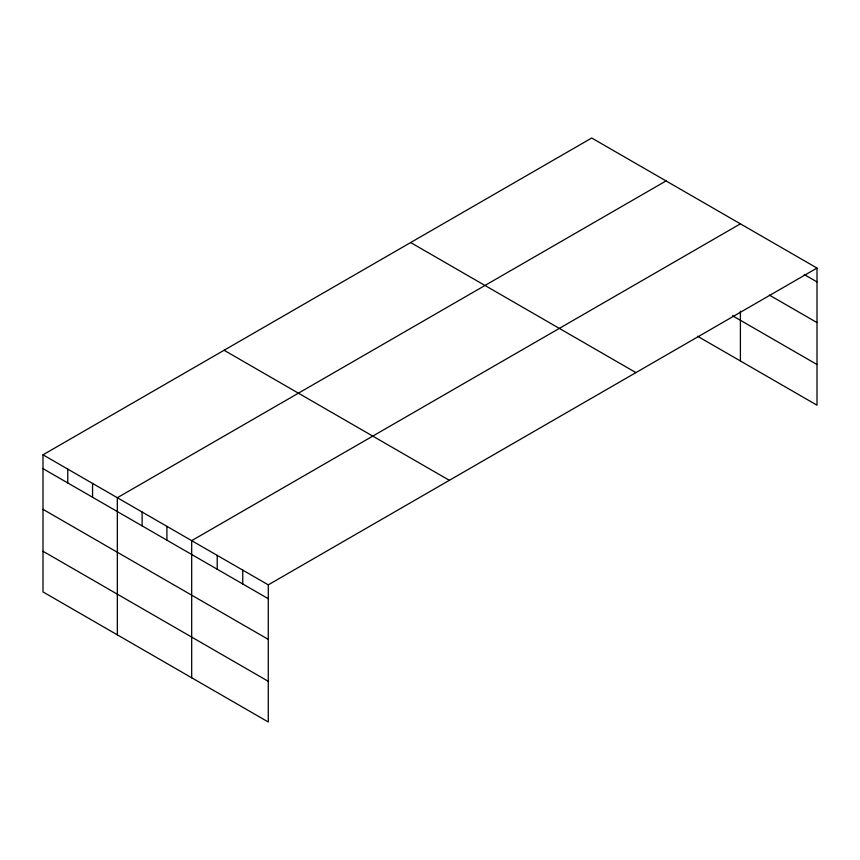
<?xml version="1.0" encoding="UTF-8"?>
<svg xmlns="http://www.w3.org/2000/svg" width="860" height="860" viewBox="0 0 860 860"><rect width="100%" height="100%" fill="white"/><g stroke="black" fill="none" stroke-linecap="round" stroke-linejoin="round"><path stroke-width="1.29" d="M43 454.811L268.277 584.864L268.277 721.991L43 591.938L43 454.811L591.723 138.008L817 268.062L817 405.189L697.6 336.26M666.07 180.923L117.336 497.725L117.336 634.852M740.406 223.847L191.683 540.65L191.683 677.777M268.277 584.864L817 268.062M804.24 274.534L817 281.908M769.42 295.12L817 322.586M732.526 315.738L817 364.511M410.65 242.552L635.916 372.606M224.084 350.267L449.35 480.321M43 468.646L268.277 598.711M43 509.335L268.277 639.388M43 551.249L268.277 681.313M740.406 311.116L740.406 360.974M242.746 570.126L242.746 583.972M217.214 555.388L217.214 569.223M166.904 526.341L166.904 540.177M142.126 512.033L142.126 525.879M92.557 483.417L92.557 497.263M67.779 469.119L67.779 482.954"/></g></svg>
